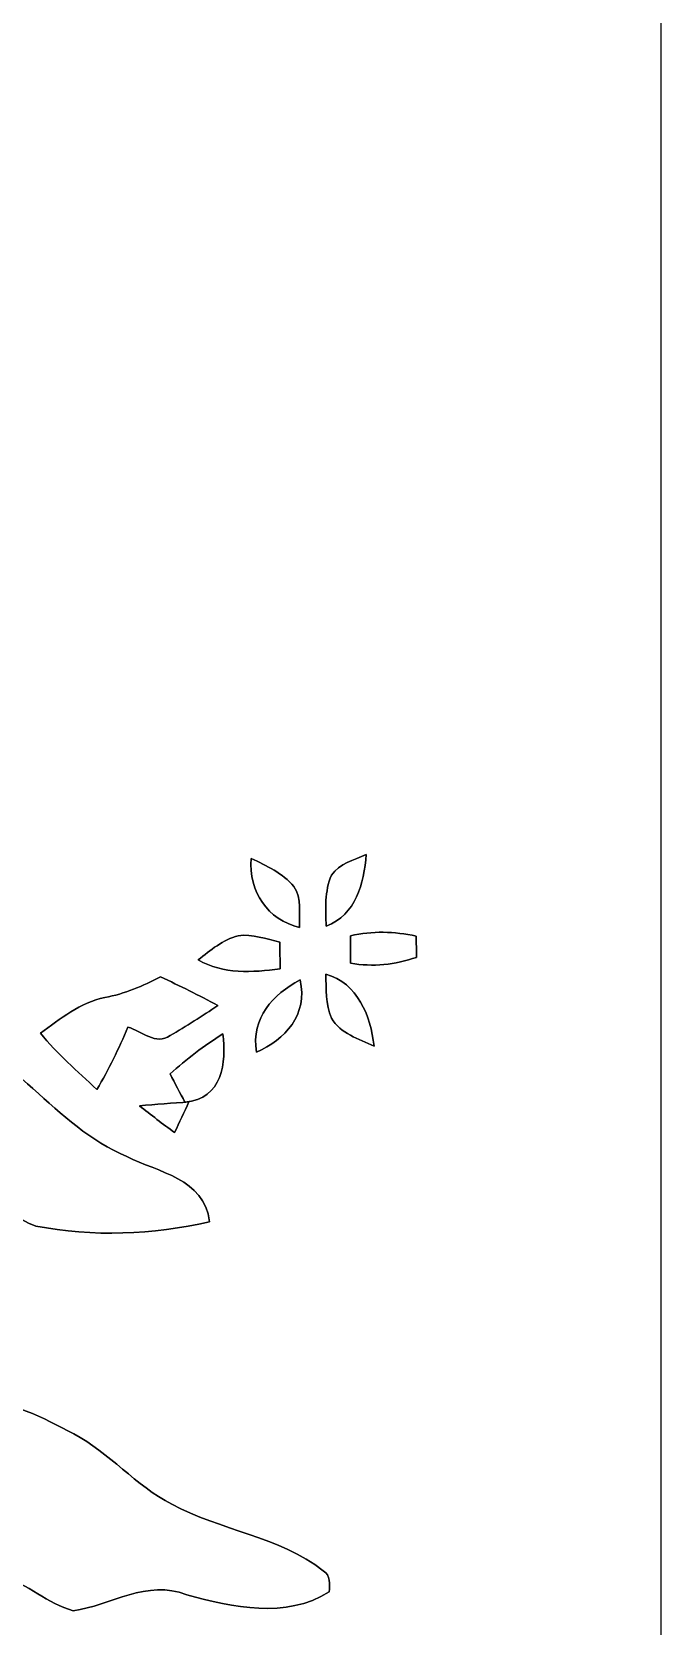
# Model space of a CAD drawing. Header units: centimetres. Extents: x -16.8 to 16.8, y -16.7 to 16.7.
# Drawn here: x 12.7 to 16.77, y -2.63 to 7.68 of the extents above; entities that cross this region are included whole.
import ezdxf

# ---------------------------------------------------------------- set-up
doc = ezdxf.new("R2010")
doc.units = ezdxf.units.CM
doc.header["$MEASUREMENT"] = 0
doc.layers.add('Layer 1', color=7, linetype='Continuous')

msp = doc.modelspace()

# ---------------------------------------------------------------- linework, layer by layer
at = {"layer": 'Layer 1', "color": 7}
for points, knots in [([(-16.77458, 16.66875), (-16.77458, 16.66875), (16.77458, 16.66875), (16.77458, 16.66875), (16.77458, 16.66875), (16.77458, 16.66875), (16.77458, -16.66875), (16.77458, -16.66875), (16.77458, -16.66875), (16.77458, -16.66875), (-16.77458, -16.66875), (-16.77458, -16.66875), (-16.77458, -16.66875), (-16.77458, -16.66875), (-16.77458, 16.66875), (-16.77458, 16.66875), (-16.77458, 16.66875), (-16.77458, 16.66875), (-16.77458, 16.66875), (-16.77458, 16.66875)], [0, 0, 0, 0, 0.16666667, 0.16666667, 0.16666667, 0.16666667, 0.33333333, 0.33333333, 0.33333333, 0.33333333, 0.5, 0.5, 0.5, 0.5, 0.66666667, 0.66666667, 0.66666667, 0.66666667, 1, 1, 1, 1]), ([(14.11958, 2.33539), (14.218, 2.28671), (14.32242, 2.23838), (14.39616, 2.15371), (14.39616, 2.15371), (14.44942, 2.07645), (14.42755, 1.97591), (14.43179, 1.88771), (14.43179, 1.88771), (14.22717, 1.93887), (14.09912, 2.11737), (14.11958, 2.33539)], [0, 0, 0, 0, 0.25, 0.25, 0.25, 0.25, 0.5, 0.5, 0.5, 0.5, 1, 1, 1, 1]), ([(14.63851, 2.22673), (14.69037, 2.30117), (14.78492, 2.32481), (14.86359, 2.36114), (14.86359, 2.36114), (14.85018, 2.16958), (14.79797, 1.97344), (14.60465, 1.89583), (14.60465, 1.89583), (14.60077, 2.0066), (14.59442, 2.12231), (14.63851, 2.22673)], [0, 0, 0, 0, 0.25, 0.25, 0.25, 0.25, 0.5, 0.5, 0.5, 0.5, 1, 1, 1, 1]), ([(14.76269, 1.83374), (14.90274, 1.86655), (15.04703, 1.86267), (15.18708, 1.83198), (15.18708, 1.83198), (15.18814, 1.7974), (15.18955, 1.72896), (15.19061, 1.69439), (15.19061, 1.69439), (15.05232, 1.64853), (14.90698, 1.63019), (14.76304, 1.657), (14.76304, 1.657), (14.76269, 1.71591), (14.76269, 1.77518), (14.76269, 1.83374)], [0, 0, 0, 0, 0.2, 0.2, 0.2, 0.2, 0.4, 0.4, 0.4, 0.4, 0.6, 0.6, 0.6, 0.6, 1, 1, 1, 1]), ([(14.03562, 1.83444), (14.12734, 1.84714), (14.21694, 1.81222), (14.30549, 1.79352), (14.30549, 1.79352), (14.30549, 1.73637), (14.30549, 1.67887), (14.3062, 1.62101), (14.3062, 1.62101), (14.12628, 1.59526), (13.93896, 1.58503), (13.77562, 1.67852), (13.77562, 1.67852), (13.85464, 1.74096), (13.93578, 1.80834), (14.03562, 1.83444)], [0, 0, 0, 0, 0.2, 0.2, 0.2, 0.2, 0.4, 0.4, 0.4, 0.4, 0.6, 0.6, 0.6, 0.6, 1, 1, 1, 1]), ([(13.17096, 1.43404), (13.29796, 1.45874), (13.4179, 1.50883), (13.5322, 1.56916), (13.5322, 1.56916), (13.65603, 1.50883), (13.78126, 1.44921), (13.90297, 1.38324), (13.90297, 1.38324), (13.80208, 1.31445), (13.69801, 1.24989), (13.59394, 1.1878), (13.59394, 1.1878), (13.50398, 1.12466), (13.40732, 1.21567), (13.32054, 1.24319), (13.32054, 1.24319), (13.26056, 1.10525), (13.19847, 0.96767), (13.1191, 0.83961), (13.1191, 0.83961), (12.99316, 0.95779), (12.86228, 1.07068), (12.75327, 1.20438), (12.75327, 1.20438), (12.88309, 1.2954), (13.0108, 1.40194), (13.17096, 1.43404)], [0, 0, 0, 0, 0.125, 0.125, 0.125, 0.125, 0.25, 0.25, 0.25, 0.25, 0.375, 0.375, 0.375, 0.375, 0.5, 0.5, 0.5, 0.5, 0.625, 0.625, 0.625, 0.625, 0.75, 0.75, 0.75, 0.75, 1, 1, 1, 1]), ([(14.15239, 1.08091), (14.11993, 1.30493), (14.25787, 1.4545), (14.43531, 1.54834), (14.43531, 1.54834), (14.48858, 1.32256), (14.33795, 1.1617), (14.15239, 1.08091)], [0, 0, 0, 0, 0.33333333, 0.33333333, 0.33333333, 0.33333333, 1, 1, 1, 1]), ([(14.60182, 1.58644), (14.81243, 1.52612), (14.89004, 1.31833), (14.91544, 1.12042), (14.91544, 1.12042), (14.81631, 1.16628), (14.69672, 1.20086), (14.63887, 1.3014), (14.63887, 1.3014), (14.5983, 1.39065), (14.60782, 1.49154), (14.60182, 1.58644)], [0, 0, 0, 0, 0.25, 0.25, 0.25, 0.25, 0.5, 0.5, 0.5, 0.5, 1, 1, 1, 1]), ([(11.16506, 1.17157), (11.47586, 1.13418), (11.77078, 1.31833), (12.07982, 1.25413), (12.07982, 1.25413), (12.57088, 1.0989), (12.84464, 0.60149), (13.31277, 0.40534), (13.31277, 0.40534), (13.51527, 0.30268), (13.81478, 0.26388), (13.84935, -0.01623), (13.84935, -0.01623), (13.48176, -0.10195), (13.09335, -0.11642), (12.72293, -0.04445), (12.72293, -0.04445), (12.47493, 0.05151), (12.32217, 0.28681), (12.1031, 0.42686), (12.1031, 0.42686), (12.02231, 0.48472), (11.92142, 0.44873), (11.83287, 0.43568), (11.83287, 0.43568), (11.94153, 0.20638), (12.01244, -0.04128), (11.96693, -0.29669), (11.96693, -0.29669), (11.62614, -0.30692), (11.39613, -0.05045), (11.16542, 0.15769), (11.16542, 0.15769), (10.7569, 0.46919), (10.27359, 0.68157), (9.76701, 0.77082), (9.76701, 0.77082), (9.73314, 0.72778), (9.69927, 0.68439), (9.66576, 0.64064), (9.66576, 0.64064), (9.85696, 0.42862), (10.08274, 0.25259), (10.31134, 0.0822), (10.31134, 0.0822), (10.31487, 0.05397), (10.32228, -0.00282), (10.32581, -0.03104), (10.32581, -0.03104), (9.68834, -0.29316), (8.97572, -0.23178), (8.30333, -0.21308), (8.30333, -0.21308), (8.27969, -0.04974), (8.25923, 0.11324), (8.2363, 0.27587), (8.2363, 0.27587), (7.96431, 0.29316), (7.69479, 0.25047), (7.43021, 0.19368), (7.43021, 0.19368), (7.33354, 0.48436), (7.64999, 0.69321), (7.87153, 0.8061), (7.87153, 0.8061), (8.22854, 0.96061), (8.60954, 1.17334), (9.01241, 1.07139), (9.01241, 1.07139), (9.44774, 0.95885), (9.89965, 0.9585), (10.34344, 1.01812), (10.34344, 1.01812), (10.6232, 1.05022), (10.87508, 1.21638), (11.16506, 1.17157)], [0, 0, 0, 0, 0.05, 0.05, 0.05, 0.05, 0.1, 0.1, 0.1, 0.1, 0.15, 0.15, 0.15, 0.15, 0.2, 0.2, 0.2, 0.2, 0.25, 0.25, 0.25, 0.25, 0.3, 0.3, 0.3, 0.3, 0.35, 0.35, 0.35, 0.35, 0.4, 0.4, 0.4, 0.4, 0.45, 0.45, 0.45, 0.45, 0.5, 0.5, 0.5, 0.5, 0.55, 0.55, 0.55, 0.55, 0.6, 0.6, 0.6, 0.6, 0.65, 0.65, 0.65, 0.65, 0.7, 0.7, 0.7, 0.7, 0.75, 0.75, 0.75, 0.75, 0.8, 0.8, 0.8, 0.8, 0.85, 0.85, 0.85, 0.85, 0.9, 0.9, 0.9, 0.9, 1, 1, 1, 1]), ([(13.59359, 0.9398), (13.70012, 1.0354), (13.81407, 1.12254), (13.93472, 1.19944), (13.93472, 1.19944), (13.95906, 1.01282), (13.93331, 0.77858), (13.68989, 0.75741), (13.68989, 0.75741), (13.65709, 0.81844), (13.62534, 0.87912), (13.59359, 0.9398)], [0, 0, 0, 0, 0.25, 0.25, 0.25, 0.25, 0.5, 0.5, 0.5, 0.5, 1, 1, 1, 1]), ([(13.39532, 0.73378), (13.50186, 0.7426), (13.60876, 0.75106), (13.716, 0.75883), (13.716, 0.75883), (13.68496, 0.6925), (13.65356, 0.62653), (13.62251, 0.56021), (13.62251, 0.56021), (13.54561, 0.61701), (13.46976, 0.67451), (13.39532, 0.73378)], [0, 0, 0, 0, 0.25, 0.25, 0.25, 0.25, 0.5, 0.5, 0.5, 0.5, 1, 1, 1, 1]), ([(11.41095, -1.4919), (11.72845, -1.4224), (11.99444, -1.18392), (12.33099, -1.1871), (12.33099, -1.1871), (12.56418, -1.16311), (12.76879, -1.28976), (12.96917, -1.38853), (12.96917, -1.38853), (13.20059, -1.51201), (13.36992, -1.72508), (13.60452, -1.84397), (13.60452, -1.84397), (13.91849, -2.01542), (14.29949, -2.05176), (14.5863, -2.27612), (14.5863, -2.27612), (14.63463, -2.3054), (14.62546, -2.36432), (14.62476, -2.413), (14.62476, -2.413), (14.34006, -2.58939), (14.0014, -2.51178), (13.70154, -2.4317), (13.70154, -2.4317), (13.44366, -2.32657), (13.21188, -2.50261), (12.96529, -2.53471), (12.96529, -2.53471), (12.80019, -2.48955), (12.67142, -2.36044), (12.50879, -2.30822), (12.50879, -2.30822), (12.20011, -2.2292), (11.88014, -2.43805), (11.5757, -2.32622), (11.5757, -2.32622), (11.28712, -2.22744), (10.97351, -2.26272), (10.67576, -2.22426), (10.67576, -2.22426), (10.49337, -2.16535), (10.42388, -1.89371), (10.21927, -1.89477), (10.21927, -1.89477), (9.96915, -2.04893), (9.73526, -2.23414), (9.49396, -2.40348), (9.49396, -2.40348), (9.29322, -2.59821), (8.98031, -2.50931), (8.73231, -2.52095), (8.73231, -2.52095), (8.57462, -2.47791), (8.66704, -2.23167), (8.63882, -2.1336), (8.63882, -2.1336), (8.51006, -2.1149), (8.37953, -2.07433), (8.25041, -2.08033), (8.25041, -2.08033), (7.97948, -2.14524), (7.75441, -2.46133), (7.45314, -2.31775), (7.45314, -2.31775), (7.1561, -2.1463), (6.81073, -2.17311), (6.48264, -2.20627), (6.48264, -2.20627), (6.46254, -2.09056), (6.44948, -1.94663), (6.56731, -1.87643), (6.56731, -1.87643), (7.3854, -1.27494), (8.46279, -1.26753), (9.43187, -1.29646), (9.43187, -1.29646), (9.69045, -1.2887), (9.86649, -1.5046), (10.10673, -1.54975), (10.10673, -1.54975), (10.541, -1.54869), (10.97915, -1.55116), (11.41095, -1.4919)], [0, 0, 0, 0, 0.04545455, 0.04545455, 0.04545455, 0.04545455, 0.09090909, 0.09090909, 0.09090909, 0.09090909, 0.13636364, 0.13636364, 0.13636364, 0.13636364, 0.18181818, 0.18181818, 0.18181818, 0.18181818, 0.22727273, 0.22727273, 0.22727273, 0.22727273, 0.27272727, 0.27272727, 0.27272727, 0.27272727, 0.31818182, 0.31818182, 0.31818182, 0.31818182, 0.36363636, 0.36363636, 0.36363636, 0.36363636, 0.40909091, 0.40909091, 0.40909091, 0.40909091, 0.45454545, 0.45454545, 0.45454545, 0.45454545, 0.5, 0.5, 0.5, 0.5, 0.54545455, 0.54545455, 0.54545455, 0.54545455, 0.59090909, 0.59090909, 0.59090909, 0.59090909, 0.63636364, 0.63636364, 0.63636364, 0.63636364, 0.68181818, 0.68181818, 0.68181818, 0.68181818, 0.72727273, 0.72727273, 0.72727273, 0.72727273, 0.77272727, 0.77272727, 0.77272727, 0.77272727, 0.81818182, 0.81818182, 0.81818182, 0.81818182, 0.86363636, 0.86363636, 0.86363636, 0.86363636, 0.90909091, 0.90909091, 0.90909091, 0.90909091, 1, 1, 1, 1])]:
    msp.add_open_spline(points, degree=3, knots=knots, dxfattribs=at)
at = {"layer": 'Layer 1', "color": 251}
for points, knots in [([(14.11958, 2.33539), (14.09912, 2.11737), (14.22717, 1.93887), (14.43179, 1.88771), (14.43179, 1.88771), (14.42755, 1.97591), (14.44942, 2.07645), (14.39616, 2.15371), (14.39616, 2.15371), (14.32242, 2.23838), (14.218, 2.28671), (14.11958, 2.33539), (14.11958, 2.33539), (14.11958, 2.33539), (14.11958, 2.33539), (14.11958, 2.33539)], [0, 0, 0, 0, 0.2, 0.2, 0.2, 0.2, 0.4, 0.4, 0.4, 0.4, 0.6, 0.6, 0.6, 0.6, 1, 1, 1, 1]), ([(14.63851, 2.22673), (14.59442, 2.12231), (14.60077, 2.0066), (14.60465, 1.89583), (14.60465, 1.89583), (14.79797, 1.97344), (14.85018, 2.16958), (14.86359, 2.36114), (14.86359, 2.36114), (14.78492, 2.32481), (14.69037, 2.30117), (14.63851, 2.22673), (14.63851, 2.22673), (14.63851, 2.22673), (14.63851, 2.22673), (14.63851, 2.22673)], [0, 0, 0, 0, 0.2, 0.2, 0.2, 0.2, 0.4, 0.4, 0.4, 0.4, 0.6, 0.6, 0.6, 0.6, 1, 1, 1, 1]), ([(14.76269, 1.83374), (14.76269, 1.77518), (14.76269, 1.71591), (14.76304, 1.657), (14.76304, 1.657), (14.90698, 1.63019), (15.05232, 1.64853), (15.19061, 1.69439), (15.19061, 1.69439), (15.18955, 1.72896), (15.18814, 1.7974), (15.18708, 1.83198), (15.18708, 1.83198), (15.04703, 1.86267), (14.90274, 1.86655), (14.76269, 1.83374), (14.76269, 1.83374), (14.76269, 1.83374), (14.76269, 1.83374), (14.76269, 1.83374)], [0, 0, 0, 0, 0.16666667, 0.16666667, 0.16666667, 0.16666667, 0.33333333, 0.33333333, 0.33333333, 0.33333333, 0.5, 0.5, 0.5, 0.5, 0.66666667, 0.66666667, 0.66666667, 0.66666667, 1, 1, 1, 1]), ([(14.03562, 1.83444), (13.93578, 1.80834), (13.85464, 1.74096), (13.77562, 1.67852), (13.77562, 1.67852), (13.93896, 1.58503), (14.12628, 1.59526), (14.3062, 1.62101), (14.3062, 1.62101), (14.30549, 1.67887), (14.30549, 1.73637), (14.30549, 1.79352), (14.30549, 1.79352), (14.21694, 1.81222), (14.12734, 1.84714), (14.03562, 1.83444), (14.03562, 1.83444), (14.03562, 1.83444), (14.03562, 1.83444), (14.03562, 1.83444)], [0, 0, 0, 0, 0.16666667, 0.16666667, 0.16666667, 0.16666667, 0.33333333, 0.33333333, 0.33333333, 0.33333333, 0.5, 0.5, 0.5, 0.5, 0.66666667, 0.66666667, 0.66666667, 0.66666667, 1, 1, 1, 1]), ([(13.17096, 1.43404), (13.0108, 1.40194), (12.88309, 1.2954), (12.75327, 1.20438), (12.75327, 1.20438), (12.86228, 1.07068), (12.99316, 0.95779), (13.1191, 0.83961), (13.1191, 0.83961), (13.19847, 0.96767), (13.26056, 1.10525), (13.32054, 1.24319), (13.32054, 1.24319), (13.40732, 1.21567), (13.50398, 1.12466), (13.59394, 1.1878), (13.59394, 1.1878), (13.69801, 1.24989), (13.80208, 1.31445), (13.90297, 1.38324), (13.90297, 1.38324), (13.78126, 1.44921), (13.65603, 1.50883), (13.5322, 1.56916), (13.5322, 1.56916), (13.4179, 1.50883), (13.29796, 1.45874), (13.17096, 1.43404), (13.17096, 1.43404), (13.17096, 1.43404), (13.17096, 1.43404), (13.17096, 1.43404)], [0, 0, 0, 0, 0.11111111, 0.11111111, 0.11111111, 0.11111111, 0.22222222, 0.22222222, 0.22222222, 0.22222222, 0.33333333, 0.33333333, 0.33333333, 0.33333333, 0.44444444, 0.44444444, 0.44444444, 0.44444444, 0.55555556, 0.55555556, 0.55555556, 0.55555556, 0.66666667, 0.66666667, 0.66666667, 0.66666667, 0.77777778, 0.77777778, 0.77777778, 0.77777778, 1, 1, 1, 1]), ([(14.15239, 1.08091), (14.33795, 1.1617), (14.48858, 1.32256), (14.43531, 1.54834), (14.43531, 1.54834), (14.25787, 1.4545), (14.11993, 1.30493), (14.15239, 1.08091), (14.15239, 1.08091), (14.15239, 1.08091), (14.15239, 1.08091), (14.15239, 1.08091)], [0, 0, 0, 0, 0.25, 0.25, 0.25, 0.25, 0.5, 0.5, 0.5, 0.5, 1, 1, 1, 1]), ([(14.60182, 1.58644), (14.60782, 1.49154), (14.5983, 1.39065), (14.63887, 1.3014), (14.63887, 1.3014), (14.69672, 1.20086), (14.81631, 1.16628), (14.91544, 1.12042), (14.91544, 1.12042), (14.89004, 1.31833), (14.81243, 1.52612), (14.60182, 1.58644), (14.60182, 1.58644), (14.60182, 1.58644), (14.60182, 1.58644), (14.60182, 1.58644)], [0, 0, 0, 0, 0.2, 0.2, 0.2, 0.2, 0.4, 0.4, 0.4, 0.4, 0.6, 0.6, 0.6, 0.6, 1, 1, 1, 1]), ([(11.16506, 1.17157), (10.87508, 1.21638), (10.6232, 1.05022), (10.34344, 1.01812), (10.34344, 1.01812), (9.89965, 0.9585), (9.44774, 0.95885), (9.01241, 1.07139), (9.01241, 1.07139), (8.60954, 1.17334), (8.22854, 0.96061), (7.87153, 0.8061), (7.87153, 0.8061), (7.64999, 0.69321), (7.33354, 0.48436), (7.43021, 0.19368), (7.43021, 0.19368), (7.69479, 0.25047), (7.96431, 0.29316), (8.2363, 0.27587), (8.2363, 0.27587), (8.25923, 0.11324), (8.27969, -0.04974), (8.30333, -0.21308), (8.30333, -0.21308), (8.97572, -0.23178), (9.68834, -0.29316), (10.32581, -0.03104), (10.32581, -0.03104), (10.32228, -0.00282), (10.31487, 0.05397), (10.31134, 0.0822), (10.31134, 0.0822), (10.08274, 0.25259), (9.85696, 0.42862), (9.66576, 0.64064), (9.66576, 0.64064), (9.69927, 0.68439), (9.73314, 0.72778), (9.76701, 0.77082), (9.76701, 0.77082), (10.27359, 0.68157), (10.7569, 0.46919), (11.16542, 0.15769), (11.16542, 0.15769), (11.39613, -0.05045), (11.62614, -0.30692), (11.96693, -0.29669), (11.96693, -0.29669), (12.01244, -0.04128), (11.94153, 0.20638), (11.83287, 0.43568), (11.83287, 0.43568), (11.92142, 0.44873), (12.02231, 0.48472), (12.1031, 0.42686), (12.1031, 0.42686), (12.32217, 0.28681), (12.47493, 0.05151), (12.72293, -0.04445), (12.72293, -0.04445), (13.09335, -0.11642), (13.48176, -0.10195), (13.84935, -0.01623), (13.84935, -0.01623), (13.81478, 0.26388), (13.51527, 0.30268), (13.31277, 0.40534), (13.31277, 0.40534), (12.84464, 0.60149), (12.57088, 1.0989), (12.07982, 1.25413), (12.07982, 1.25413), (11.77078, 1.31833), (11.47586, 1.13418), (11.16506, 1.17157), (11.16506, 1.17157), (11.16506, 1.17157), (11.16506, 1.17157), (11.16506, 1.17157)], [0, 0, 0, 0, 0.04761905, 0.04761905, 0.04761905, 0.04761905, 0.0952381, 0.0952381, 0.0952381, 0.0952381, 0.14285714, 0.14285714, 0.14285714, 0.14285714, 0.19047619, 0.19047619, 0.19047619, 0.19047619, 0.23809524, 0.23809524, 0.23809524, 0.23809524, 0.28571429, 0.28571429, 0.28571429, 0.28571429, 0.33333333, 0.33333333, 0.33333333, 0.33333333, 0.38095238, 0.38095238, 0.38095238, 0.38095238, 0.42857143, 0.42857143, 0.42857143, 0.42857143, 0.47619048, 0.47619048, 0.47619048, 0.47619048, 0.52380952, 0.52380952, 0.52380952, 0.52380952, 0.57142857, 0.57142857, 0.57142857, 0.57142857, 0.61904762, 0.61904762, 0.61904762, 0.61904762, 0.66666667, 0.66666667, 0.66666667, 0.66666667, 0.71428571, 0.71428571, 0.71428571, 0.71428571, 0.76190476, 0.76190476, 0.76190476, 0.76190476, 0.80952381, 0.80952381, 0.80952381, 0.80952381, 0.85714286, 0.85714286, 0.85714286, 0.85714286, 0.9047619, 0.9047619, 0.9047619, 0.9047619, 1, 1, 1, 1]), ([(13.59359, 0.9398), (13.62534, 0.87912), (13.65709, 0.81844), (13.68989, 0.75741), (13.68989, 0.75741), (13.93331, 0.77858), (13.95906, 1.01282), (13.93472, 1.19944), (13.93472, 1.19944), (13.81407, 1.12254), (13.70012, 1.0354), (13.59359, 0.9398), (13.59359, 0.9398), (13.59359, 0.9398), (13.59359, 0.9398), (13.59359, 0.9398)], [0, 0, 0, 0, 0.2, 0.2, 0.2, 0.2, 0.4, 0.4, 0.4, 0.4, 0.6, 0.6, 0.6, 0.6, 1, 1, 1, 1]), ([(13.39532, 0.73378), (13.46976, 0.67451), (13.54561, 0.61701), (13.62251, 0.56021), (13.62251, 0.56021), (13.65356, 0.62653), (13.68496, 0.6925), (13.716, 0.75883), (13.716, 0.75883), (13.60876, 0.75106), (13.50186, 0.7426), (13.39532, 0.73378), (13.39532, 0.73378), (13.39532, 0.73378), (13.39532, 0.73378), (13.39532, 0.73378)], [0, 0, 0, 0, 0.2, 0.2, 0.2, 0.2, 0.4, 0.4, 0.4, 0.4, 0.6, 0.6, 0.6, 0.6, 1, 1, 1, 1]), ([(11.41095, -1.4919), (10.97915, -1.55116), (10.541, -1.54869), (10.10673, -1.54975), (10.10673, -1.54975), (9.86649, -1.5046), (9.69045, -1.2887), (9.43187, -1.29646), (9.43187, -1.29646), (8.46279, -1.26753), (7.3854, -1.27494), (6.56731, -1.87643), (6.56731, -1.87643), (6.44948, -1.94663), (6.46254, -2.09056), (6.48264, -2.20627), (6.48264, -2.20627), (6.81073, -2.17311), (7.1561, -2.1463), (7.45314, -2.31775), (7.45314, -2.31775), (7.75441, -2.46133), (7.97948, -2.14524), (8.25041, -2.08033), (8.25041, -2.08033), (8.37953, -2.07433), (8.51006, -2.1149), (8.63882, -2.1336), (8.63882, -2.1336), (8.66704, -2.23167), (8.57462, -2.47791), (8.73231, -2.52095), (8.73231, -2.52095), (8.98031, -2.50931), (9.29322, -2.59821), (9.49396, -2.40348), (9.49396, -2.40348), (9.73526, -2.23414), (9.96915, -2.04893), (10.21927, -1.89477), (10.21927, -1.89477), (10.42388, -1.89371), (10.49337, -2.16535), (10.67576, -2.22426), (10.67576, -2.22426), (10.97351, -2.26272), (11.28712, -2.22744), (11.5757, -2.32622), (11.5757, -2.32622), (11.88014, -2.43805), (12.20011, -2.2292), (12.50879, -2.30822), (12.50879, -2.30822), (12.67142, -2.36044), (12.80019, -2.48955), (12.96529, -2.53471), (12.96529, -2.53471), (13.21188, -2.50261), (13.44366, -2.32657), (13.70154, -2.4317), (13.70154, -2.4317), (14.0014, -2.51178), (14.34006, -2.58939), (14.62476, -2.413), (14.62476, -2.413), (14.62546, -2.36432), (14.63463, -2.3054), (14.5863, -2.27612), (14.5863, -2.27612), (14.29949, -2.05176), (13.91849, -2.01542), (13.60452, -1.84397), (13.60452, -1.84397), (13.36992, -1.72508), (13.20059, -1.51201), (12.96917, -1.38853), (12.96917, -1.38853), (12.76879, -1.28976), (12.56418, -1.16311), (12.33099, -1.1871), (12.33099, -1.1871), (11.99444, -1.18392), (11.72845, -1.4224), (11.41095, -1.4919), (11.41095, -1.4919), (11.41095, -1.4919), (11.41095, -1.4919), (11.41095, -1.4919)], [0, 0, 0, 0, 0.04347826, 0.04347826, 0.04347826, 0.04347826, 0.08695652, 0.08695652, 0.08695652, 0.08695652, 0.13043478, 0.13043478, 0.13043478, 0.13043478, 0.17391304, 0.17391304, 0.17391304, 0.17391304, 0.2173913, 0.2173913, 0.2173913, 0.2173913, 0.26086957, 0.26086957, 0.26086957, 0.26086957, 0.30434783, 0.30434783, 0.30434783, 0.30434783, 0.34782609, 0.34782609, 0.34782609, 0.34782609, 0.39130435, 0.39130435, 0.39130435, 0.39130435, 0.43478261, 0.43478261, 0.43478261, 0.43478261, 0.47826087, 0.47826087, 0.47826087, 0.47826087, 0.52173913, 0.52173913, 0.52173913, 0.52173913, 0.56521739, 0.56521739, 0.56521739, 0.56521739, 0.60869565, 0.60869565, 0.60869565, 0.60869565, 0.65217391, 0.65217391, 0.65217391, 0.65217391, 0.69565217, 0.69565217, 0.69565217, 0.69565217, 0.73913043, 0.73913043, 0.73913043, 0.73913043, 0.7826087, 0.7826087, 0.7826087, 0.7826087, 0.82608696, 0.82608696, 0.82608696, 0.82608696, 0.86956522, 0.86956522, 0.86956522, 0.86956522, 0.91304348, 0.91304348, 0.91304348, 0.91304348, 1, 1, 1, 1])]:
    msp.add_open_spline(points, degree=3, knots=knots, dxfattribs=at)

doc.saveas('drawing.dxf')
